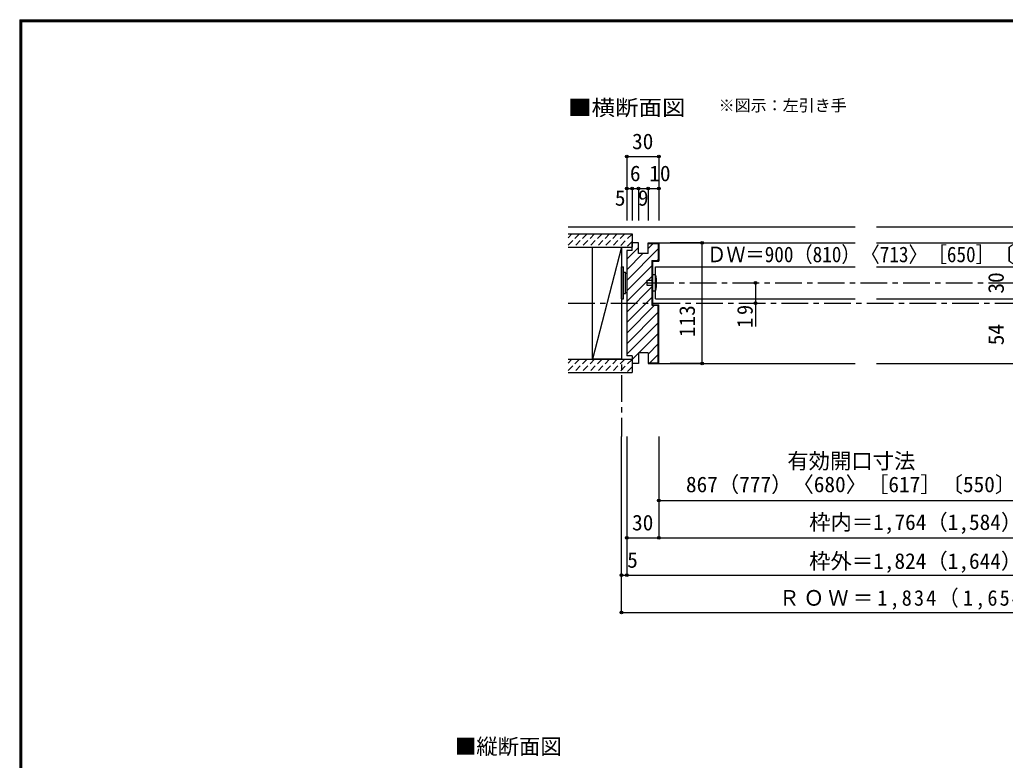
# Model space of a CAD drawing. Units: millimetres at full size, sheet at 1:5; details may follow other scales. Extents: x -973 to 977, y -701 to 696.
# Drawn here: x -973 to -50, y 1 to 696 of the extents above; entities that cross this region are included whole.
import ezdxf
from ezdxf.enums import TextEntityAlignment as Align

# ---------------------------------------------------------------- set-up
doc = ezdxf.new("R2010")
doc.units = ezdxf.units.MM
doc.header["$LTSCALE"] = 5
doc.header["$PDMODE"] = 32
doc.header["$PDSIZE"] = 2.5
doc.linetypes.add('CHAIN1', pattern=[8, 5, -1, 1, -1])
doc.linetypes.add('DASHED1', pattern=[1.8, 1.2, -0.6])
for name, color, linetype in [('0-0_補助線', 4, 'CHAIN1'), ('0-1_通り芯', 4, 'CHAIN1'), ('0-2_柱', 7, 'Continuous'), ('0-3_仕上げ', 2, 'Continuous'), ('0-4_枠', 3, 'Continuous'), ('0-6_扉', 6, 'Continuous'), ('0-7_金物', 7, 'Continuous'), ('0-A_文字', 7, 'Continuous'), ('0-B_寸法', 7, 'Continuous'), ('0-C_ハッチ', 4, 'DASHED1'), ('F-1_枠', 6, 'Continuous')]:
    doc.layers.add(name, color=color, linetype=linetype)
doc.styles.add('ＭＳ ゴシック', font='')
doc.styles.get('ＭＳ ゴシック').set_extended_font_data('MS Gothic')

msp = doc.modelspace()

# ---------------------------------------------------------------- linework, layer by layer
at = {"layer": '0-0_補助線'}
msp.add_line((-409.366, 482.5), (-409.366, 305), dxfattribs=at)
at = {"layer": '0-1_通り芯'}
for p, q in [((-385.366, 449), (388.672, 449)), ((-459.276, 430), (462.672, 430))]:
    msp.add_line(p, q, dxfattribs=at)
at = {"layer": '0-2_柱'}
for p, q in [((-436.366, 482.5), (-409.366, 482.5)), ((-436.366, 377.5), (-436.366, 482.5)), ((-409.366, 482.5), (-436.366, 377.5)), ((-409.366, 482.5), (-409.366, 377.5)), ((-409.366, 377.5), (-436.366, 377.5))]:
    msp.add_line(p, q, dxfattribs=at)
at = {"layer": '0-3_仕上げ'}
for p, q in [((-459.276, 501.5), (-190.357, 501.5)), ((-170.357, 501.5), (173.663, 501.5)), ((-459.366, 495), (-399.366, 495)), ((-399.366, 495), (-399.366, 482.5)), ((-459.366, 482.5), (-399.366, 482.5)), ((-459.366, 377.5), (-399.366, 377.5)), ((-399.366, 377.5), (-399.366, 365)), ((-459.366, 365), (-399.366, 365))]:
    msp.add_line(p, q, dxfattribs=at)
at = {"layer": '0-4_枠'}
for p, q in [((-399.366, 479.5), (-399.366, 486.5)), ((-393.366, 486.5), (-399.366, 486.5)), ((-393.366, 476.5), (-393.366, 486.5)), ((-384.366, 476.5), (-384.366, 486.5)), ((-384.366, 486.5), (-374.366, 486.5)), ((-384.366, 486), (-374.866, 486)), ((-374.866, 486), (-374.866, 470)), ((-374.366, 486.5), (-374.366, 469.5)), ((-399.366, 479.5), (-404.366, 479.5)), ((-404.366, 479.5), (-404.366, 380.5)), ((-384.366, 476.5), (-393.366, 476.5)), ((-380.866, 470), (-374.866, 470)), ((-380.866, 470), (-380.866, 428)), ((-380.366, 469.5), (-374.366, 469.5)), ((-380.366, 469.5), (-380.366, 428.5)), ((-380.866, 428), (-374.866, 428)), ((-380.366, 428.5), (-374.366, 428.5)), ((-374.866, 374), (-374.866, 428)), ((-374.366, 373.5), (-374.366, 428.5)), ((-399.366, 380.5), (-404.366, 380.5)), ((-399.366, 380.5), (-399.366, 373.5)), ((-393.366, 383.5), (-393.366, 373.5)), ((-384.366, 383.5), (-393.366, 383.5)), ((-384.366, 383.5), (-384.366, 373.5)), ((-393.366, 373.5), (-399.366, 373.5)), ((-384.366, 374), (-374.866, 374)), ((-384.366, 373.5), (-374.366, 373.5))]:
    msp.add_line(p, q, dxfattribs=at)
at = {"layer": '0-4_枠', "color": 4}
for p, q in [((-374.366, 486.5), (-190.357, 486.5)), ((-170.357, 486.5), (173.663, 486.5)), ((-374.366, 373.5), (-190.357, 373.5)), ((-170.357, 373.5), (-13.347, 373.5))]:
    msp.add_line(p, q, dxfattribs=at)
at = {"layer": '0-6_扉'}
for p, q in [((-377.366, 434), (-377.366, 464)), ((-377.366, 464), (-190.357, 464)), ((-170.357, 464), (16.653, 464)), ((-377.366, 434), (-190.357, 434)), ((-170.357, 434), (16.653, 434))]:
    msp.add_line(p, q, dxfattribs=at)
at = {"layer": '0-7_金物'}
for p, q in [((-409.366, 464), (-407.366, 464)), ((-409.366, 434), (-409.366, 464)), ((-407.366, 434), (-407.366, 464)), ((-407.366, 459), (-405.366, 459)), ((-405.366, 439), (-405.366, 459)), ((-405.366, 458), (-404.359, 458)), ((-385.366, 446.5), (-385.366, 451.5)), ((-385.366, 451.5), (-380.366, 451.5)), ((-380.366, 446.5), (-385.366, 446.5)), ((-407.366, 439), (-405.366, 439)), ((-405.366, 440), (-404.359, 440)), ((-380.366, 441.5), (-377.366, 441.5)), ((-409.366, 434), (-407.366, 434))]:
    msp.add_line(p, q, dxfattribs=at)
msp.add_lwpolyline([(-377.366, 456.5), (-380.366, 456.5), (-380.366, 441.5)], dxfattribs=at)
msp.add_arc((-404.991, 449), 28.625, 344.81071, 15.18929, dxfattribs=at)
at = {"layer": '0-B_寸法', "color": 4}
for p, q in [((-404.366, 567.5), (-404.366, 507.5)), ((-404.366, 567.5), (-374.366, 567.5)), ((-374.366, 567.5), (-374.366, 507.5)), ((-404.366, 537.5), (-374.366, 537.5)), ((-399.366, 537.5), (-399.366, 507.5)), ((-393.366, 537.5), (-393.366, 507.5)), ((-384.366, 537.5), (-384.366, 507.5)), ((-333.564, 486.5), (-363.629, 486.5)), ((-333.564, 374.5), (-333.564, 485.5)), ((-283.564, 449), (-283.564, 408)), ((-333.564, 373.5), (-363.629, 373.5)), ((-409.366, 140), (-409.366, 305)), ((-404.366, 305), (-404.366, 175)), ((-374.366, 305), (-374.366, 210)), ((-374.366, 245), (377.672, 245)), ((-404.366, 210), (407.672, 210)), ((-409.366, 175), (412.672, 175)), ((-409.366, 140), (412.672, 140))]:
    msp.add_line(p, q, dxfattribs=at)
at = {"layer": '0-B_寸法'}
for p in [(-404.366, 567.5), (-374.366, 567.5), (-404.366, 537.5), (-399.366, 537.5), (-393.366, 537.5), (-384.366, 537.5), (-374.366, 537.5), (-333.564, 486.5), (-283.564, 449), (-283.564, 430), (-333.564, 373.5), (-374.366, 245), (-404.366, 210), (-374.366, 210), (-409.366, 175), (-404.366, 175), (-409.366, 140)]:
    msp.add_point(p, dxfattribs=at)
at = {"layer": '0-C_ハッチ'}
for p, q in [((-455.717, 495), (-459.366, 491.351)), ((-448.646, 495), (-459.366, 484.279)), ((-441.575, 495), (-454.075, 482.5)), ((-434.504, 495), (-447.004, 482.5)), ((-427.433, 495), (-439.933, 482.5)), ((-420.362, 495), (-432.862, 482.5)), ((-413.291, 495), (-425.791, 482.5)), ((-406.219, 495), (-418.719, 482.5)), ((-399.366, 494.782), (-411.648, 482.5)), ((-399.366, 487.711), (-404.577, 482.5)), ((-455.717, 377.5), (-459.366, 373.851)), ((-448.646, 377.5), (-459.366, 366.779)), ((-441.575, 377.5), (-454.075, 365)), ((-434.504, 377.5), (-447.004, 365)), ((-427.433, 377.5), (-439.933, 365)), ((-420.362, 377.5), (-432.862, 365)), ((-413.291, 377.5), (-425.791, 365)), ((-406.219, 377.5), (-418.719, 365)), ((-399.366, 377.282), (-411.648, 365)), ((-399.366, 370.211), (-404.577, 365))]:
    msp.add_line(p, q, dxfattribs=at)
at = {"layer": '0-C_ハッチ', "linetype": 'Continuous'}
for p, q in [((-404.366, 471.184), (-393.366, 482.184)), ((-404.366, 451.385), (-374.866, 480.885)), ((-399.366, 486.084), (-398.95, 486.5)), ((-384.366, 481.285), (-379.651, 486)), ((-404.366, 461.285), (-389.151, 476.5)), ((-404.366, 441.486), (-380.866, 464.986)), ((-375.852, 470), (-374.866, 470.986)), ((-404.366, 431.586), (-380.866, 455.086)), ((-404.366, 421.687), (-380.866, 445.187)), ((-404.366, 411.787), (-380.866, 435.287)), ((-404.366, 401.888), (-378.254, 428)), ((-404.366, 391.988), (-374.866, 421.488)), ((-404.366, 382.089), (-374.866, 411.589)), ((-393.056, 383.5), (-374.866, 401.689)), ((-384.366, 382.29), (-374.866, 391.79)), ((-399.366, 377.189), (-393.366, 383.189)), ((-382.757, 374), (-374.866, 381.89))]:
    msp.add_line(p, q, dxfattribs=at)
at = {"layer": 'F-1_枠'}
for p, q in [((-973.347, 695.833), (-973.347, -700.833)), ((-973.347, 695.833), (976.653, 695.833)), ((-973.347, 695), (976.653, 695)), ((-973.347, 694.167), (976.653, 694.167)), ((-972.514, 695.833), (-972.514, -700.833)), ((-971.68, 695.833), (-971.68, -700.833))]:
    msp.add_line(p, q, dxfattribs=at)

# ---------------------------------------------------------------- texts
at = {"layer": '0-A_文字', "style": 'ＭＳ ゴシック', "width": 1.1}
msp.add_text('■横断面図', height=14.66, dxfattribs=at).set_placement((-459.276, 601.667), align=Align.BOTTOM_LEFT)
at = {"layer": '0-A_文字', "style": 'ＭＳ ゴシック'}
for s, height, p in [('※図示：左引き手', 11, (-318.238, 606.667)), ('■縦断面図', 14.66, (-565.347, 2.5))]:
    msp.add_text(s, height=height, dxfattribs=at).set_placement(p, align=Align.BOTTOM_LEFT)
at = {"layer": '0-B_寸法', "style": 'ＭＳ ゴシック'}
for s, p in [('30', (-399.366, 570)), ('6', (-401.366, 540)), ('10', (-383.214, 540)), ('9', (-393.866, 516.993)), ('5', (-415.476, 516.993)), ('有効開口寸法', (-253.857, 270.31)), ('867（777）〈680〉［617］〔550〕', (-348.857, 248.31)), ('30', (-399.366, 212.5)), ('枠内＝1,764（1,584）〈1,390〉［1,264］〔1,130〕', (-233.347, 212.91)), ('5', (-403.922, 177.5)), ('枠外＝1,824（1,644）〈1,450〉［1,324］〔1,190〕', (-233.347, 176.458))]:
    msp.add_text(s, height=14.66, dxfattribs=at).set_placement(p, align=Align.BOTTOM_LEFT)
at = {"layer": '0-B_寸法', "style": 'ＭＳ ゴシック', "width": 0.9}
msp.add_text('ＤＷ＝900（810）〈713〉［650］〔583〕', height=14.66, dxfattribs=at).set_placement((-329.013, 464), align=Align.BOTTOM_LEFT)
at = {"layer": '0-B_寸法', "style": 'ＭＳ ゴシック'}
for s, p in [('30', (-46.552, 439)), ('113', (-336.064, 398.159)), ('54', (-46.552, 390.5))]:
    msp.add_text(s, height=14.66, rotation=90, dxfattribs=at).set_placement(p, align=Align.BOTTOM_LEFT)
at = {"layer": '0-B_寸法', "insert": (-286.064, 406.875), "char_height": 14.66, "attachment_point": 7, "rotation": 90, "style": 'ＭＳ ゴシック'}
msp.add_mtext('\\T1.27;\\W0.95;19', dxfattribs=at)
at = {"layer": '0-B_寸法', "insert": (-261.472, 142.5), "char_height": 14.66, "attachment_point": 7, "style": 'ＭＳ ゴシック'}
msp.add_mtext('\\T1.21;\\W0.95;ＲＯＷ＝1,834（1,654）<1,460>［1,334］〔1,200〕', dxfattribs=at)

doc.saveas('drawing.dxf')
